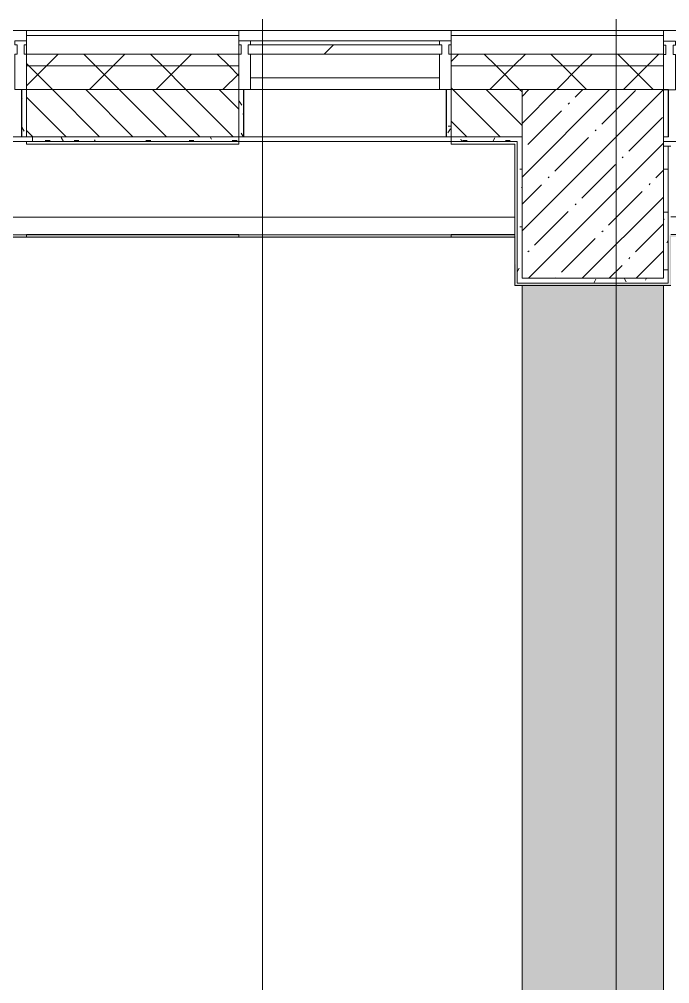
# Model space of a CAD drawing. Header units: millimetres. Extents: x -213911 to 415037, y -3642 to 107391.
# Drawn here: x 16044 to 18801, y 102496 to 106584 of the extents above; entities that cross this region are included whole.
import ezdxf

# ---------------------------------------------------------------- set-up
doc = ezdxf.new("R2010")
doc.units = ezdxf.units.MM
doc.layers.add('A-AREA-PATT-1', color=7, linetype='Continuous', lineweight=5, true_color=0xa5bae0, transparency=1)
doc.layers.add('A-FLOR-1', color=7, linetype='Continuous', lineweight=9, true_color=0xeef6ff, transparency=0.5)
for name, color, linetype, lineweight in [('A-FLOR', 7, 'Continuous', 9), ('A-GLAZ-CURT', 7, 'Continuous', 9), ('A-GLAZ-CURT-1', 7, 'Continuous', 5), ('A-GLAZ-CURT-2', 7, 'Continuous', 20), ('A-GLAZ-CWMG', 7, 'Continuous', 9), ('A-GLAZ-CWMG-1', 7, 'Continuous', 20), ('A-WALL', 7, 'Continuous', 5), ('I-WALL', 7, 'Continuous', 5), ('S-COLS', 7, 'Continuous', 9), ('S-COLS-1', 7, 'Continuous', 5), ('Оси', 7, 'Continuous', 9)]:
    doc.layers.add(name, color=color, linetype=linetype, lineweight=lineweight)
doc.layers.add('A-WALL-1', color=9, linetype='Continuous', lineweight=5, true_color=0x808080)
doc.layers.add('A-WALL-FNSH-1', color=9, linetype='Continuous', lineweight=5, true_color=0x808080)
pattern_1 = [(45, (0, 0), (-141.4214, 141.4214), []), (135, (0, 0), (-141.4214, -141.4214), [])]
pattern_2 = [(0, (0, 0), (243.84, 60.96), [20.117, -162.763, 20.117, -162.763, -975.36]), (0, (0, 0), (243.84, 60.96), [-365.76, 20.117, -345.643, 20.117, -162.763, -426.72]), (0, (0, 0), (243.84, 60.96), [-914.4, 20.117, -101.803, 20.117, -284.683]), (120, (91.44, 30.48), (-174.71291, 180.69163), [20.117, -162.763, 20.117, -162.763, -975.36]), (120, (91.44, 30.48), (-174.71291, 180.69163), [-365.76, 20.117, -345.643, 20.117, -162.763, -426.72]), (120, (91.44, 30.48), (-174.71291, 180.69163), [-914.4, 20.117, -101.803, 20.117, -284.683]), (240, (121.92, 152.4), (-69.12709, -241.65163), [20.117, -162.763, 20.117, -162.763, -975.36]), (240, (121.92, 152.4), (-69.12709, -241.65163), [-365.76, 20.117, -345.643, 20.117, -162.763, -426.72]), (240, (121.92, 152.4), (-69.12709, -241.65163), [-914.4, 20.117, -101.803, 20.117, -284.683])]

# ---------------------------------------------------------------- blocks, each defined once
blk = doc.blocks.new('Системная панель - Стекло - 40мм-22856102-Объем проектирования 1 этажа')
at = {"layer": 'A-GLAZ-CURT-1'}
h = blk.add_hatch(dxfattribs=at)
h.set_pattern_fill('FP_51', color=256, style=0, pattern_type=2)
h.set_pattern_definition([(45, (-17560.26, -27090), (-565.685, 565.685), [400, -1200]), (45, (-17960.26, -27290), (-565.685, 565.685), [1200, -400]), (45, (-17160.26, -27490), (-565.685, 565.685), [400, -1200])])
h.paths.add_polyline_path([(-147, -40), (410, -40), (410, 0), (-410, 0), (-410, -40), (-400, -40)])
at = {"layer": 'A-GLAZ-CURT-2'}
for p, q in [((410, 0), (-410, 0)), ((-410, 0), (-410, -40)), ((410, -40), (410, 0)), ((-410, -40), (410, -40))]:
    blk.add_line(p, q, dxfattribs=at)
blk = doc.blocks.new('Прямоугольный импост - Импост структурный с накладкой - 160мм Темный-33186088-Объем проектирования 1 этажа')
at = {"layer": 'A-GLAZ-CWMG'}
for p, q in [((17760.3, 27307), (16960.3, 27307)), ((17760.3, 27150), (16960.3, 27150))]:
    blk.add_line(p, q, dxfattribs=at)
blk = doc.blocks.new('Прямоугольный импост - Импост структурный с накладкой - 190мм-22856094-Объем проектирования 1 этажа')
at = {"layer": 'A-GLAZ-CWMG-1'}
for p, q in [((-50, 40), (-50, 190)), ((-50, 190), (0, 190)), ((0, 190), (0, 40)), ((-40, 40), (-50, 40)), ((-50, -17), (-50, 0)), ((-50, 0), (-40, 0)), ((-40, 0), (-40, 40)), ((-10, 40), (-10, 0)), ((0, 40), (-10, 40)), ((-10, 0), (0, 0)), ((0, 0), (0, -17)), ((0, -17), (-50, -17))]:
    blk.add_line(p, q, dxfattribs=at)
blk = doc.blocks.new('Прямоугольный импост - Импост структурный с накладкой - 190мм-22856098-Объем проектирования 1 этажа')
at = {"layer": 'A-GLAZ-CWMG-1'}
for p, q in [((0, 190), (-50, 190)), ((-50, 190), (-50, 40)), ((0, 40), (0, 190)), ((-50, 40), (-40, 40)), ((-40, 0), (-50, 0)), ((-50, 0), (-50, -17)), ((-40, 40), (-40, 0)), ((-10, 0), (-10, 40)), ((-10, 40), (0, 40)), ((0, 0), (-10, 0)), ((0, -17), (0, 0)), ((-50, -17), (0, -17))]:
    blk.add_line(p, q, dxfattribs=at)
blk = doc.blocks.new('Прямоугольный импост - Импост структурный с накладкой - 190мм-V63-Объем проектирования 1 этажа')
at = {"layer": 'A-GLAZ-CWMG-1'}
for p, q in [((0, 190), (-50, 190)), ((-50, 190), (-50, 40)), ((0, 40), (0, 188.3)), ((-50, 40), (-40, 40)), ((-40, 0), (-50, 0)), ((-50, 0), (-50, -17)), ((-40, 40), (-40, 0)), ((-10, 0), (-10, 40)), ((-10, 40), (0, 40)), ((0, 0), (-10, 0)), ((0, -17), (0, 0)), ((-50, -17), (0, -17))]:
    blk.add_line(p, q, dxfattribs=at)
blk = doc.blocks.new('BSC_Колонна _Прямоугольная - 600х800-V168-Объем проектирования 1 этажа')
at = {"layer": 'S-COLS-1'}
h = blk.add_hatch(dxfattribs=at)
h.set_pattern_fill('FP_161', color=256, style=0, pattern_type=2)
h.set_pattern_definition([(45, (-18410.26, -26700), (-114.04925, 114.04925), []), (45, (-18296.2, -26700), (-114.04925, 114.04925), [201.613, -40.323, 6.706, -33.617])])
h.paths.add_polyline_path([(-300, -400), (300, -400), (300, 400), (-300, 400), (-300, -369.5)])
for p, q in [((300, 400), (-300, 400)), ((-300, 400), (-300, -400)), ((300, -400), (300, 400)), ((-300, -400), (300, -400))]:
    blk.add_line(p, q, dxfattribs=at)
blk = doc.blocks.new('Зашивка приборов отопления12 - Зашивка приборов отопления-33278990-Объем проектирования 1 этажа')
at = {"layer": 'A-WALL'}
for p, q in [((35540, 23400), (34640, 23400)), ((37340, 23400), (36440, 23400)), ((34309.7, 23079), (37609, 23079)), ((37609, 23079), (34309.7, 23079)), ((34309.7, 23004), (37609, 23004))]:
    blk.add_line(p, q, dxfattribs=at)
blk = doc.blocks.new('Зашивка приборов отопления13 - Зашивка приборов отопления-33279120-Объем проектирования 1 этажа')
at = {"layer": 'A-WALL'}
for p, q in [((19610.3, 26880), (18710.3, 26880)), ((20135.9, 26560), (20135.9, 26849)), ((20136.3, 26849), (20136.3, 26560)), ((18741.3, 26560), (20135.9, 26560)), ((20210, 26560), (20135.9, 26560)), ((18741.3, 26485), (19610.3, 26485))]:
    blk.add_line(p, q, dxfattribs=at)
blk = doc.blocks.new('1floor')
at = {"layer": 'A-AREA-PATT-1'}
h = blk.add_hatch(color=256, dxfattribs=at)
h.paths.add_polyline_path([(21884.5, 15200), (21884.5, 15355.5), (25013.8, 15355.5), (25013.8, 19200), (23690, 19200), (23690, 15361), (21879, 15361), (21879, 15200), (21883.4, 15200)])
h.paths.add_polyline_path([(15080, 15225.5), (15080, 15231), (13710, 15231), (13710, 15225.5), (14385, 15225.5)])
h.paths.add_polyline_path([(18704.5, 15225.5), (20230.5, 15225.5), (20229.8, 15231), (16180, 15231), (16181.7, 15225.5), (18244.8, 15225.5)])
h.paths.add_polyline_path([(25810.4, 15355.5), (26390, 15355.5), (26390, 17829.5), (25790, 17829.1), (25790, 15355.5)])
h.paths.add_polyline_path([(28550, 15355.5), (28550, 26345.5), (28540, 26345.5), (28540, 15355.5)])
h.paths.add_polyline_path([(14381.7, 17181.6), (15081.8, 18393.9), (15017.8, 18430.9), (15081.8, 18467.9), (14381.7, 19680.3), (14316.7, 19642.7), (15016.2, 18430.4), (14316.7, 17219.1), (14335.5, 17208.2)])
h.paths.add_polyline_path([(13710, 17821), (14334.5, 17822.3), (14335.5, 17825.5), (14341, 17826.5), (14341, 18474.5), (14335.5, 18474.5), (14333.5, 17826.5), (13710, 17825.4)])
h.paths.add_polyline_path([(25790, 18470.5), (26390, 18470.5), (26390, 19200), (25790, 19200), (25790, 18577.1)])
h.paths.add_polyline_path([(13710, 18484.5), (14329, 18484.5), (14329, 18490), (13710, 18490)])
h.paths.add_polyline_path([(15016.9, 23429.1), (15081.8, 23466.6), (14392.9, 24659.5), (14348, 24659.5), (14316.7, 24641.4), (14780.5, 23838.4)])
h.paths.add_polyline_path([(14381.7, 19680.9), (15081.8, 20893.3), (15017.8, 20930.3), (15081.8, 20967.3), (14381.9, 22179.6), (15081.8, 23391.6), (15016.9, 23429.1), (14325.5, 22232), (13710, 22231.8), (13710, 22226.5), (14335.5, 22225.1), (14335.1, 21574.5), (13710, 21574.5), (13710, 21569), (14341, 21569), (14341, 22100), (15016.2, 20929.7), (14316.7, 19718.4), (14335.5, 19707.6)])
h.paths.add_polyline_path([(25810, 20500), (26410, 20500), (26410, 21979.5), (25810, 21979.5), (25810, 21192.4)])
h.paths.add_polyline_path([(24571.8, 20500), (25033.8, 20500), (25033.8, 26345.5), (21884.5, 26345.5), (21884.5, 26849), (21879, 26849), (21879, 26340), (23710, 26340), (23710, 20500), (24434, 20500)])
h.paths.add_polyline_path([(14341, 22156.1), (14341, 22202.7), (14381.3, 22179.4)])
h.paths.add_polyline_path([(26022, 22620.5), (26410, 22620.5), (26410, 26345.5), (25810, 26345.5), (25810, 22620.5)])
h.paths.add_polyline_path([(18710.3, 26269), (18741.3, 26269), (18741.3, 26476.2), (20221, 26477.2), (20221, 26854.5), (20215.5, 26854.5), (20215.5, 26481.7), (18735.8, 26481.7), (18735.8, 26274.5), (18084.8, 26274.5), (18083.2, 26479.5), (14781, 26479.5), (14781, 26474), (18079.3, 26474), (18080.1, 26269), (18699.2, 26269)])
at = {"layer": 'A-FLOR-1'}
h = blk.add_hatch(color=256, dxfattribs=at)
h.paths.add_polyline_path([(61053.3, 500), (61410, 500.5), (61410, 7050), (60910, 7049.5), (60910, 500)])
h.paths.add_polyline_path([(56456.6, 500), (56910, 500.5), (56910, 7050), (56844.1, 7049.5), (56903.3, 7015.3), (56410, 6161.1), (56410, 5444.8), (56903.3, 4590.6), (56839, 4553.1), (56903.3, 4515.9), (56410, 3661.8), (56410, 2946.5), (56903.3, 2092.3), (56838.3, 2054.8), (56410, 2796.5), (56410, 1312.4), (56838.3, 2054.1), (56903.3, 2016.6), (56410, 1162.4), (56411.4, 500), (56417.1, 500)])
h.paths.add_polyline_path([(51917.1, 500), (52410, 500.5), (52410, 7050), (51910, 7049.5), (51910, 500)])
h.paths.add_polyline_path([(42922.5, 501), (43410, 501.5), (43410, 7050), (42910, 7049.5), (42910, 501), (42917.2, 501)])
h.paths.add_polyline_path([(33606.1, 520), (33610, 520.5), (33610, 3600), (33010, 3600), (33010, 520), (33202, 520)])
h.paths.add_polyline_path([(29810, 520), (29810, 3600), (29628.7, 3600), (29630.7, 520)])
h.paths.add_polyline_path([(29389.7, 520), (29389.2, 3600), (29210, 3600), (29210, 520), (29388.7, 520)])
h.paths.add_polyline_path([(25981.2, 520), (26160, 520.5), (26160, 3600), (25560, 3600), (25561.1, 520)])
h.paths.add_polyline_path([(22370.9, 520), (22510, 520.5), (22510, 3600), (21910, 3600), (21911.1, 520), (21913.9, 520)])
h.paths.add_polyline_path([(17260, 520), (17260, 3600), (16660, 3600), (16660, 520), (17258.9, 520)])
h.paths.add_polyline_path([(12571.3, 520), (12760, 520.5), (12760, 3600), (12160, 3600), (12161.1, 520)])
h.paths.add_polyline_path([(8256.1, 520), (8260, 520.5), (8260, 3600), (7660, 3600), (7660, 520), (7929.4, 520)])
h.paths.add_polyline_path([(56410, 3811.7), (56838.1, 4553.5), (56410, 5294.8), (56410, 3980)])
h.paths.add_polyline_path([(80842.1, 4158), (80850, 4158), (80850, 9072), (80350, 9072), (80350, 4158), (80652.4, 4158)])
h.paths.add_polyline_path([(33338.5, 4200), (33610, 4200), (33610, 4255.2), (33572.1, 4316.9), (33542.1, 4389.4), (33523.8, 4465.7), (33517.6, 4543.9), (33526.3, 4632.5), (33542.1, 4698.4), (33572.1, 4770.9), (33610, 4834.1), (33610, 7280), (33010, 7279.5), (33010, 4200), (33282.3, 4200)])
h.paths.add_polyline_path([(29389.7, 4200), (29388.7, 6962), (29210, 6962), (29210, 4200), (29389.2, 4200)])
h.paths.add_polyline_path([(29628.7, 4200), (29810, 4200), (29809.7, 7280), (29628.7, 7279), (29628.7, 4232.7)])
h.paths.add_polyline_path([(25560, 4200), (26160, 4200), (26159.4, 6971), (25560, 6969.5), (25560, 4232.7)])
h.paths.add_polyline_path([(22510, 4200), (22510, 7280), (21910, 7279.5), (21910, 4200), (22238.5, 4200)])
h.paths.add_polyline_path([(16660, 4200), (17260, 4200), (17260, 4370), (16660, 4369.5), (16660, 4232.7)])
h.paths.add_polyline_path([(12160, 4200), (12760, 4200), (12760, 7050), (12160, 7049.5), (12160, 4232.7)])
h.paths.add_polyline_path([(7660, 4200), (8260, 4200), (8260, 7120), (7660, 7119.5), (7660, 4232.7)])
h.paths.add_polyline_path([(16810, 4940), (16809.1, 4940.9), (16803.2, 4940)])
h.paths.add_polyline_path([(16782, 4951), (16799, 4951), (16799, 7189), (16660, 7189), (16660, 4951)])
h.paths.add_polyline_path([(56410, 6311.1), (56836.7, 7050), (56410, 7049.5), (56410, 6352.6)])
h.paths.add_polyline_path([(80750, 10750), (80850, 10750), (80850, 10880), (80770, 10879.5), (80770, 10800), (80758, 10800), (80758, 10760), (80750, 10760)])
h.paths.add_polyline_path([(80771, 9220), (80850, 9220.5), (80850, 10710), (80750, 10710), (80750, 10750), (80710, 10750), (80710, 10740), (80670, 10740), (80670, 10760), (80642, 10760), (80642, 10800), (80630, 10800), (80629, 10880), (80350, 10878.5), (80350, 9220), (80630, 9221), (80630, 9700), (80642, 9700), (80642, 9740), (80670, 9740), (80670, 9760), (80710, 9760), (80710, 9750), (80750, 9750), (80750, 9740), (80758, 9740), (80758, 9700), (80770, 9700), (80770, 9220)])
h.paths.add_polyline_path([(8660, 10900), (13679, 10900), (13679, 11397.8), (6780, 11397.8), (6782.3, 10900), (7929.4, 10900)])
h.paths.add_polyline_path([(45976.3, 10900), (47604, 10900), (47604, 11120), (45930, 11120), (45930.5, 10900)])
h.paths.add_polyline_path([(47649, 10900), (50571, 10900), (50571, 11120), (47649, 11118.7), (47649, 11008.1)])
h.paths.add_polyline_path([(50616, 10900), (51690, 10902.1), (51689.5, 11120), (50616, 11120), (50616, 11006.5)])
h.paths.add_polyline_path([(6239, 11120), (6240, 11121), (6239.5, 11397.8), (4080, 11397.8), (4081, 11120), (5866.4, 11120)])
h.paths.add_polyline_path([(48831, 11700), (49146, 11700), (49146, 11783), (48781, 11783), (48781, 11700)])
h.paths.add_polyline_path([(49258.4, 11700), (50571, 11700), (50571, 11780), (50616, 11780), (50616, 11783), (49196, 11783), (49196, 11780), (49191, 11780), (49191, 11700), (49196, 11700)])
h.paths.add_polyline_path([(50666, 11700), (51709, 11700), (51709, 11783), (50666, 11783), (50666, 11780), (50616, 11780), (50616, 11700), (50656, 11700)])
h.paths.add_polyline_path([(47649, 11780), (47649, 11783), (46280, 11783), (46278.2, 11780), (46275, 11779.1), (46275, 11700), (47604, 11700), (47604, 11780)])
h.paths.add_polyline_path([(48120, 11700), (48140, 11700), (48140, 11783), (47699, 11783), (47699, 11780), (47649, 11780), (47649, 11700), (48110, 11700)])
h.paths.add_polyline_path([(46230, 11700), (46230, 11783), (45930, 11783), (45930.5, 11700), (46096.1, 11700)])
h.paths.add_polyline_path([(45422, 11700), (45422, 12300), (42788, 12300), (42788, 11700), (45064.6, 11700)])
h.paths.add_polyline_path([(51699, 11800), (51709, 11800), (51709, 11840), (51699, 11840)])
h.paths.add_polyline_path([(48791, 11800), (48791, 11840), (48781, 11840), (48781, 11800), (48785, 11800)])
h.paths.add_polyline_path([(50666, 11820), (50666, 11840), (50656, 11840), (50656, 11820)])
h.paths.add_polyline_path([(49146, 11820), (49156, 11820), (49156, 11840), (49146, 11840)])
h.paths.add_polyline_path([(47699, 11820), (47699, 11840), (47689, 11840), (47689, 11820)])
h.paths.add_polyline_path([(46240, 11820), (46240, 11840), (46230, 11840), (46230, 11820)])
h.paths.add_polyline_path([(48780, 11900), (48781, 11900), (48781, 11940), (51709, 11940), (51709, 12300), (48780, 12300), (48780, 11917.5)])
h.paths.add_polyline_path([(52884.6, 11921), (54152, 11921), (54152, 12300), (52338.9, 12300), (52338.9, 11921)])
h.paths.add_polyline_path([(48120, 11940), (48140, 11940), (48139.5, 12300), (45930, 12300), (45930.5, 11940), (48110, 11940)])
h.paths.add_polyline_path([(66660, 13775), (66660, 13765), (66668, 13765), (66668, 13700), (66680, 13700), (66680, 13725), (66688, 13725), (66688, 13628), (66760, 13628), (66760, 13775), (66680, 13775)])
h.paths.add_polyline_path([(66175.3, 12328), (66532, 12328), (66532, 13725), (66540, 13725), (66540, 13700), (66552, 13700), (66552, 13765), (66580, 13765), (66580, 13785), (66620, 13785), (66620, 13775), (66660, 13775), (66660, 13815), (66760, 13815), (66760, 15522), (66688, 15522), (66688, 14825), (66680, 14825), (66680, 14850), (66668, 14850), (66668, 14785), (66660, 14785), (66660, 14775), (66620, 14775), (66620, 14765), (66580, 14765), (66580, 14785), (66552, 14785), (66552, 14850), (66540, 14850), (66540, 14825), (66532, 14825), (66532, 15522), (66160, 15522), (66160, 12328)])
h.paths.add_polyline_path([(30010, 15220), (30610, 15220), (30610, 17830), (30010, 17829.5), (30010, 15355.5)])
h.paths.add_polyline_path([(18703.2, 15231), (18710.3, 15231), (18710.3, 17850), (18110.3, 17850), (18110.3, 15231), (18244.8, 15231)])
h.paths.add_polyline_path([(13710, 15231), (14310, 15231), (14310, 17821), (13710, 17821), (13710, 15301.6)])
h.paths.add_polyline_path([(78899.8, 15670), (79080, 15670.5), (79080, 18580), (78699.8, 18579.5), (78700.8, 15670), (78759, 15670)])
h.paths.add_polyline_path([(73947.5, 15678), (74040, 15678), (74040, 18572), (73540, 18572), (73540, 15678)])
h.paths.add_polyline_path([(70310, 15678), (70782, 15678), (70782, 20622), (70310, 20622), (70310, 15690.9)])
h.paths.add_polyline_path([(66345.8, 15678), (66760, 15678), (66760, 16672), (66160, 16672), (66160, 15678), (66211, 15678)])
h.paths.add_polyline_path([(60537.6, 17298), (60710, 17298), (60710, 18572), (60210, 18572), (60210, 17298)])
h.paths.add_polyline_path([(54348.4, 17298), (54710, 17298), (54710, 20492), (54210, 20492), (54210, 17298)])
h.paths.add_polyline_path([(66760, 17328), (66760, 21022), (66160, 21022), (66160, 17328), (66759.1, 17328)])
h.paths.add_polyline_path([(48710, 17399.9), (48708.4, 22618.6), (48648.2, 22584.9), (48577.5, 22559.5), (48493.4, 22546), (48417.1, 22546.8), (48345.8, 22559.2), (48269.4, 22586.9), (48210, 22616.1), (48210.7, 17400.6), (48287.6, 17440.2), (48356.4, 17462.4), (48430.8, 17473.4), (48509.7, 17471.4), (48577.5, 17459), (48652.7, 17431.2), (48708.1, 17401.4)])
h.paths.add_polyline_path([(4693.8, 17850), (6553, 17850), (6553, 18450), (4680, 18449.2), (4680.5, 17850), (4692.9, 17850)])
h.paths.add_polyline_path([(6780, 17850), (8510, 17850), (8510, 18450), (6780, 18450), (6780, 18012.4)])
h.paths.add_polyline_path([(18710.3, 18450), (18710.3, 21600), (18110.3, 21600), (18110.3, 18450)])
h.paths.add_polyline_path([(30010, 18470), (30610, 18470.5), (30610, 19880), (30010, 19879.5), (30010, 18470.5)])
h.paths.add_polyline_path([(13710, 18470), (14310, 18470), (14310, 18479), (13710, 18479), (13710, 18474.5)])
h.paths.add_polyline_path([(14118.6, 18490), (14310, 18490), (14310, 21569), (13710, 21569), (13711.1, 18490), (13724, 18490)])
h.paths.add_polyline_path([(60577, 18728), (60582, 18728), (60582, 22722), (60210, 22722), (60210, 18728), (60557.5, 18728)])
h.paths.add_polyline_path([(30327.7, 20120), (30610, 20120.5), (30610, 21980), (30010, 21979.5), (30010, 20120)])
h.paths.add_polyline_path([(54392.7, 20748), (54710, 20748), (54710, 22722), (54210, 22722), (54210, 20748)])
h.paths.add_polyline_path([(66760, 21178), (66760, 22672), (66288, 22672), (66289.3, 21178), (66726.8, 21178)])
h.paths.add_polyline_path([(4680, 21600), (8890, 21600), (8889.5, 22200), (4680, 22200), (4680, 21602.7)])
h.paths.add_polyline_path([(18110.3, 22200), (18710.3, 22201.8), (18710.3, 26269), (18110.3, 26269), (18110.3, 22220)])
h.paths.add_polyline_path([(14310, 22232), (14310, 24660), (13710, 24659.5), (13710, 22232), (14308.9, 22232)])
h.paths.add_polyline_path([(30609.3, 22620), (30610, 22620.5), (30608.9, 26480), (30010, 26480), (30010, 22620), (30606.9, 22620)])
h.paths.add_polyline_path([(48281.5, 22730), (48710, 22730), (48710, 22750), (48210, 22750), (48211.8, 22730), (48228, 22730)])
h.paths.add_polyline_path([(81150, 23220), (81150, 26525), (80770, 26525), (80771, 23220), (81147.1, 23220)])
h.paths.add_polyline_path([(76750, 23228), (77122, 23228.1), (77121.9, 26302), (76750, 26302), (76750, 23312.3)])
h.paths.add_polyline_path([(73912, 23228), (73912, 26572), (73540, 26572), (73540, 23228), (73899.1, 23228)])
h.paths.add_polyline_path([(70810, 23228), (70810, 26322), (70310, 26322), (70310, 23228), (70805.9, 23228)])
h.paths.add_polyline_path([(66660, 23375), (66260, 23375), (66260, 23415), (66660, 23415), (66660, 23385)])
h.paths.add_polyline_path([(66660, 24675), (66660, 24685), (66652, 24685), (66652, 24750), (66160, 24752), (66160, 24675), (66652, 24675)])
h.paths.add_polyline_path([(66160, 23328), (66652, 23328), (66652, 23365), (66660, 23365), (66660, 23375), (66700, 23375), (66700, 23385), (66740, 23385), (66740, 23365), (66760, 23365), (66760, 24685), (66740, 24685), (66740, 24665), (66700, 24665), (66700, 24675), (66660, 24675), (66660, 24635), (66160, 24635), (66160, 23342.2)])
h.paths.add_polyline_path([(66446.9, 24970), (66760, 24970), (66760, 26472), (66160, 26472), (66160, 24970), (66366.4, 24970)])
at = {"layer": 'A-WALL'}
h = blk.add_hatch(dxfattribs=at)
h.set_pattern_fill('FP_24', color=256, style=0, pattern_type=2)
h.set_pattern_definition(pattern_1)
h.paths.add_polyline_path([(33717.7, 27200), (33760, 27200), (33760, 27250), (31910, 27250), (31910, 27200), (33710, 27200)])
h.paths.add_polyline_path([(30810, 27200), (30810, 27250), (21910, 27250), (21910, 27200), (30623.1, 27200)])
h.paths.add_polyline_path([(20210, 27200), (20210, 27250), (19610.3, 27250), (19610.3, 27200)])
h.paths.add_polyline_path([(18710.3, 27200), (18710.3, 27250), (17810.3, 27250), (17810.3, 27200), (18244.8, 27200)])
h.paths.add_polyline_path([(16181.7, 27200), (16910.3, 27200), (16910.3, 27250), (16010.3, 27250), (16010.3, 27200)])
h.paths.add_polyline_path([(13730, 27200), (15110.3, 27200), (15110.3, 27250), (13730, 27250)])
h = blk.add_hatch(dxfattribs=at)
h.set_pattern_fill('FP_24', color=256, style=0, pattern_type=2)
h.set_pattern_definition(pattern_1)
h.paths.add_polyline_path([(25810, 27100), (30778, 27102), (30778, 27110), (30810, 27110), (30810, 27200), (21910, 27200), (21910, 27100), (24434, 27100)])
h.paths.add_polyline_path([(18244.8, 27100), (18710.3, 27100), (18710.3, 27200), (17810.3, 27200), (17810.3, 27100), (18110.3, 27100)])
h.paths.add_polyline_path([(33010, 27100), (33710, 27100), (33710, 27200), (31910, 27200), (31910, 27110), (31942, 27110), (31942, 27102), (32686.2, 27100)])
h.paths.add_polyline_path([(16181.7, 27100), (16910.3, 27100), (16910.3, 27200), (16010.3, 27200), (16010.3, 27100)])
h.paths.add_polyline_path([(20210, 27100), (20210, 27200), (19610.3, 27200), (19610.3, 27100)])
h.paths.add_polyline_path([(14310, 27100), (15110.3, 27100), (15110.3, 27200), (13730, 27200), (13730, 27100), (14118.6, 27100)])
h = blk.add_hatch(dxfattribs=at)
h.set_pattern_fill('FP_2', color=256, style=0, pattern_type=2)
h.set_pattern_definition([(135, (0, 0), (-70.71068, -70.71068), [])])
h.paths.add_polyline_path([(16035.3, 26900), (16910.3, 26900), (16910.3, 27100), (16010.3, 27100), (16010.3, 26900)])
h.paths.add_polyline_path([(14310, 26900), (15110.3, 26900), (15110.3, 27100), (14310, 27100), (14310, 26995.1)])
h.paths.add_polyline_path([(20210, 26900), (20210, 27100), (19610.3, 27100), (19610.3, 26900), (19792.1, 26900)])
h.paths.add_polyline_path([(18110.3, 26900), (18110.3, 27100), (17810.3, 27100), (17810.3, 26900)])
at = {"layer": 'I-WALL'}
h = blk.add_hatch(dxfattribs=at)
h.set_pattern_fill('FP_191', color=256, style=0, pattern_type=2)
h.set_pattern_definition(pattern_2)
h.paths.add_polyline_path([(16010.3, 26900), (16010.3, 27100), (15990.3, 27097.8), (15990.3, 26900)])
h = blk.add_hatch(dxfattribs=at)
h.set_pattern_fill('FP_191', color=256, style=0, pattern_type=2)
h.set_pattern_definition(pattern_2)
h.paths.add_polyline_path([(16910.3, 26900), (16930.3, 26900.5), (16930.3, 27100), (16910.3, 27100), (16910.3, 26966.8)])
h = blk.add_hatch(dxfattribs=at)
h.set_pattern_fill('FP_191', color=256, style=0, pattern_type=2)
h.set_pattern_definition(pattern_2)
h.paths.add_polyline_path([(17810.3, 26900), (17810.3, 27100), (17790.3, 27097.8), (17790.3, 26900)])
h = blk.add_hatch(dxfattribs=at)
h.set_pattern_fill('FP_191', color=256, style=0, pattern_type=2)
h.set_pattern_definition(pattern_2)
h.paths.add_polyline_path([(18065.6, 26880), (18110.3, 26880), (18110.3, 26900), (17810.3, 26900), (17810.3, 26880)])
h.paths.add_polyline_path([(14968, 26880), (15110.3, 26880), (15110.3, 26900), (14780, 26900), (14780.2, 26880), (14807, 26880)])
h.paths.add_polyline_path([(16035.3, 26880), (16910.3, 26880), (16910.3, 26900), (16035.3, 26900)])
h = blk.add_hatch(dxfattribs=at)
h.set_pattern_fill('FP_191', color=256, style=0, pattern_type=2)
h.set_pattern_definition(pattern_2)
h.paths.add_polyline_path([(18110.3, 26280), (18110.3, 26880), (18090.3, 26878.1), (18090.3, 26280)])
h = blk.add_hatch(dxfattribs=at)
h.set_pattern_fill('FP_191', color=256, style=0, pattern_type=2)
h.set_pattern_definition(pattern_2)
h.paths.add_polyline_path([(18710.3, 26300), (18730.3, 26300.7), (18730.3, 26860), (18710.3, 26860), (18710.3, 26485)])
h = blk.add_hatch(dxfattribs=at)
h.set_pattern_fill('FP_191', color=256, style=0, pattern_type=2)
h.set_pattern_definition(pattern_2)
h.paths.add_polyline_path([(18399.1, 26280), (18730.3, 26280), (18730.3, 26300), (18110.3, 26300), (18110.3, 26280), (18244.8, 26280)])
at = {"layer": 'A-FLOR'}
for p, q in [((18110.3, 22200), (18110.3, 26269)), ((18710.3, 26269.3), (18710.3, 22201.8))]:
    blk.add_line(p, q, dxfattribs=at)
at = {"layer": 'A-WALL'}
for p, q in [((15110.3, 27350), (16010.3, 27350)), ((16010.3, 27330), (16910.3, 27330)), ((16910.3, 27350), (17810.3, 27350)), ((17810.3, 27330), (18710.3, 27330)), ((18710.3, 27350), (19610.3, 27350)), ((16010.3, 27250), (16910.3, 27250)), ((17810.3, 27250), (18710.3, 27250)), ((16010.3, 27200), (16910.3, 27200)), ((17810.3, 27200), (18710.3, 27200)), ((16930.3, 27100), (15990.3, 27100)), ((16010.3, 27100), (16910.3, 27100)), ((17760.3, 27100), (16960.3, 27100)), ((18110.3, 27100), (17790.3, 27100)), ((17810.3, 27100), (18110.3, 27100)), ((15990.3, 26900), (16930.3, 26900)), ((16035.3, 26880), (16910.3, 26880)), ((18110.3, 26900), (17790.3, 26900)), ((18090.3, 26880), (17810.3, 26880)), ((18090.3, 26880), (18079.3, 26880)), ((18090.3, 26880), (18090.3, 26880)), ((18090.3, 26280), (18090.3, 26880))]:
    blk.add_line(p, q, dxfattribs=at)
at = {"layer": 'A-WALL-1'}
for p, q in [((16010.3, 27330), (16010.3, 27100)), ((16910.3, 27100), (16910.3, 27330)), ((17810.3, 27330), (17810.3, 27100)), ((18710.3, 27100), (18710.3, 27330)), ((15990.3, 27100), (15990.3, 26900)), ((16010.3, 27100), (16010.3, 26900)), ((16910.3, 27100), (16910.3, 26880)), ((16930.3, 26900), (16930.3, 27100)), ((17790.3, 27100), (17790.3, 26900)), ((17810.3, 26880), (17810.3, 27100)), ((18730.3, 27100), (18710.3, 27100)), ((18730.3, 26900), (18730.3, 27100)), ((16035.3, 26900), (16035.3, 26880)), ((18710.3, 26900), (18730.3, 26900)), ((18730.3, 26860), (18710.3, 26860)), ((18730.3, 26280), (18730.3, 26860)), ((18090.3, 26280), (18730.3, 26280))]:
    blk.add_line(p, q, dxfattribs=at)
at = {"layer": 'A-WALL-FNSH-1'}
for p, q in [((16910.3, 27350), (16010.3, 27350)), ((16010.3, 27350), (16010.3, 27330)), ((16910.3, 27330), (16910.3, 27350)), ((18710.3, 27350), (17810.3, 27350)), ((17810.3, 27350), (17810.3, 27330)), ((18710.3, 27330), (18710.3, 27350)), ((15989.3, 27100), (15989.3, 26900)), ((15990.3, 27100), (15989.3, 27100)), ((16931.3, 27100), (16930.3, 27100)), ((16931.3, 26900), (16931.3, 27100)), ((17789.3, 27100), (17789.3, 26900)), ((17790.3, 27100), (17789.3, 27100)), ((18731.3, 27100), (18730.3, 27100)), ((18731.3, 26900), (18731.3, 27100)), ((15989.3, 26900), (15990.3, 26900)), ((16035.3, 26880), (16010.3, 26880)), ((16010.3, 26880), (16010.3, 26869)), ((16010.3, 26869), (16910.3, 26869)), ((16910.3, 26869), (16910.3, 26880)), ((16930.3, 26900), (16931.3, 26900)), ((17789.3, 26900), (17790.3, 26900)), ((17810.3, 26880), (17810.3, 26869)), ((17810.3, 26869), (18079.3, 26869)), ((18079.3, 26869), (18079.3, 26269)), ((18730.3, 26900), (18731.3, 26900)), ((18741.3, 26860), (18730.3, 26860)), ((18079.3, 26269), (18741.3, 26269))]:
    blk.add_line(p, q, dxfattribs=at)
at = {"layer": 'I-WALL'}
for p, q in [((16960.3, 27100), (17760.3, 27100)), ((16010.3, 26880), (15110.3, 26880)), ((16010.3, 26880), (15110.3, 26880)), ((15131.3, 26900), (15989.3, 26900)), ((17810.3, 26880), (16910.3, 26880)), ((17810.3, 26880), (16910.3, 26880)), ((16931.3, 26900), (17789.3, 26900)), ((19610.3, 26880), (18710.3, 26880)), ((18079.3, 26474), (14781, 26474)), ((16010.3, 26485), (16910.3, 26485)), ((16010.3, 26474), (16010.3, 26485)), ((16910.3, 26485), (16910.3, 26474)), ((17810.3, 26485), (18079.3, 26485)), ((17810.3, 26485), (17810.3, 26474))]:
    blk.add_line(p, q, dxfattribs=at)
at = {"layer": 'Оси'}
for p, q in [((17010, 22398.1), (17010, 27398.1)), ((18510, 22398.1), (18510, 27398.1))]:
    blk.add_line(p, q, dxfattribs=at)
at = {"layer": 'A-GLAZ-CURT'}
blk.add_blockref('Системная панель - Стекло - 40мм-22856102-Объем проектирования 1 этажа', (17360.3, 27290), dxfattribs=at)
at = {"layer": 'A-GLAZ-CWMG', "extrusion": (0, 0, -1), "rotation": 180}
for p in [(-16010.3, 27290), (-17810.3, 27290)]:
    blk.add_blockref('Прямоугольный импост - Импост структурный с накладкой - 190мм-22856094-Объем проектирования 1 этажа', p, dxfattribs=at)
at = {"layer": 'A-GLAZ-CWMG', "rotation": 180}
for name, p in [('Прямоугольный импост - Импост структурный с накладкой - 190мм-22856098-Объем проектирования 1 этажа', (16910.3, 27290)), ('Прямоугольный импост - Импост структурный с накладкой - 190мм-V63-Объем проектирования 1 этажа', (18710.3, 27288.3))]:
    blk.add_blockref(name, p, dxfattribs=at)
at = {"layer": 'A-GLAZ-CWMG'}
blk.add_blockref('Прямоугольный импост - Импост структурный с накладкой - 160мм Темный-33186088-Объем проектирования 1 этажа', (0, 0), dxfattribs=at)
at = {"layer": 'A-WALL'}
for name, p in [('Зашивка приборов отопления12 - Зашивка приборов отопления-33278990-Объем проектирования 1 этажа', (-19529.7, 3480)), ('Зашивка приборов отопления13 - Зашивка приборов отопления-33279120-Объем проектирования 1 этажа', (0, 0))]:
    blk.add_blockref(name, p, dxfattribs=at)
at = {"layer": 'S-COLS'}
blk.add_blockref('BSC_Колонна _Прямоугольная - 600х800-V168-Объем проектирования 1 этажа', (18410.3, 26700), dxfattribs=at)

msp = doc.modelspace()

# ---------------------------------------------------------------- block references
msp.add_blockref('1floor', (64.7, 79186.1))

doc.saveas('drawing.dxf')
